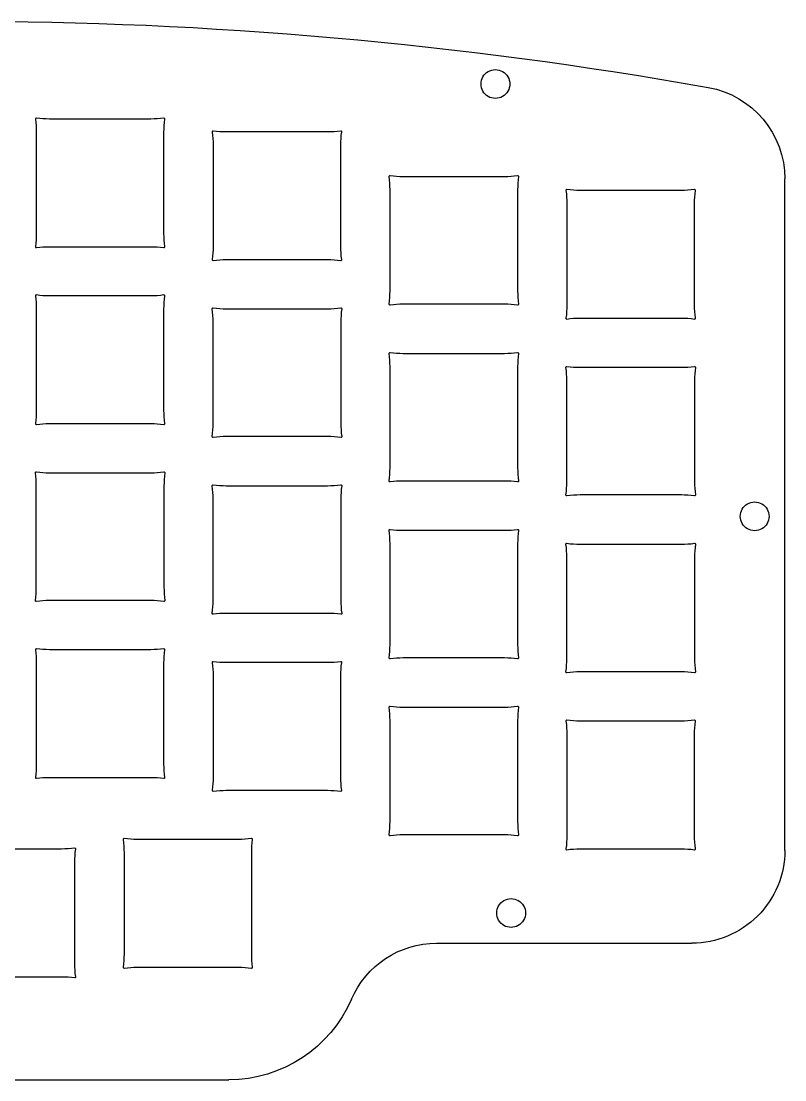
# Model space of a CAD drawing. Extents: x 0 to 620, y 0 to 245.
# Drawn here: x 70.6 to 152.9, y 131.4 to 245.4 of the extents above; entities that cross this region are included whole.
import ezdxf

# ---------------------------------------------------------------- set-up
doc = ezdxf.new("R2010")
doc.units = 0
doc.layers.add('Layer_1', color=7, linetype='CONTINUOUS')

msp = doc.modelspace()

# ---------------------------------------------------------------- linework, layer by layer
at = {"layer": 'Layer_1', "color": 7}
for points in [[(84.607679, 234.868473), (73.693198, 234.868473)], [(72.275454, 233.450732), (72.275454, 222.536242)], [(86.02542, 222.536242), (86.02542, 233.450732)], [(103.657662, 233.478487), (92.743181, 233.478487)], [(91.325442, 232.060746), (91.325442, 221.146256)], [(105.075404, 221.146256), (105.075404, 232.060746)], [(111.793164, 228.678482), (122.707648, 228.678482)], [(152.904927, 156.109924), (152.904927, 228.420857)], [(110.375428, 216.346246), (110.375428, 227.260741)], [(124.125387, 227.260741), (124.125387, 216.346246)], [(141.757629, 227.178482), (130.843145, 227.178482)], [(129.425404, 225.760741), (129.425404, 214.846246)], [(143.17537, 214.846246), (143.17537, 225.760741)], [(73.693198, 221.118501), (84.607679, 221.118501)], [(92.743181, 219.728515), (103.657662, 219.728515)], [(84.607679, 215.818482), (73.693198, 215.818482)], [(72.275454, 214.400741), (72.275454, 203.486273)], [(86.02542, 203.486273), (86.02542, 214.400741)], [(92.743181, 214.428496), (103.657665, 214.428496)], [(122.707648, 214.928505), (111.793164, 214.928505)], [(130.843145, 213.428505), (141.757629, 213.428505)], [(91.325442, 202.096286), (91.325442, 213.010755)], [(105.075404, 213.010755), (105.075404, 202.096286)], [(111.793164, 209.628512), (122.707648, 209.628512)], [(110.375428, 197.296276), (110.375428, 208.210771)], [(124.125387, 208.210771), (124.125387, 197.296276)], [(130.843147, 208.128512), (141.757629, 208.128512)], [(129.425406, 195.796276), (129.425406, 206.710771)], [(143.17537, 206.710771), (143.17537, 195.796276)], [(73.693198, 202.068531), (84.607679, 202.068531)], [(103.657665, 200.678545), (92.743181, 200.678545)], [(73.693198, 196.768512), (84.607679, 196.768512)], [(72.275454, 184.436276), (72.275454, 195.350771)], [(86.02542, 195.350771), (86.02542, 184.436276)], [(92.743181, 195.3785), (103.657665, 195.3785)], [(122.707648, 195.878535), (111.793164, 195.878535)], [(91.325442, 183.046264), (91.325442, 193.960759)], [(105.075404, 193.960759), (105.075404, 183.046264)], [(141.757629, 194.378535), (130.843147, 194.378535)], [(111.793164, 190.578516), (122.707648, 190.578516)], [(110.375428, 178.246306), (110.375428, 189.160775)], [(124.125387, 189.160775), (124.125387, 178.246306)], [(130.843147, 189.078516), (141.757629, 189.078516)], [(129.425406, 176.746306), (129.425406, 187.660775)], [(143.17537, 187.660775), (143.17537, 176.746306)], [(84.607679, 183.018535), (73.693198, 183.018535)], [(103.657665, 181.628522), (92.743181, 181.628522)], [(84.607679, 177.718543), (73.693198, 177.718543)], [(122.707648, 176.828565), (111.793164, 176.828565)], [(72.275454, 176.300775), (72.275454, 165.386333)], [(86.02542, 165.386333), (86.02542, 176.300775)], [(103.657665, 176.32853), (92.743181, 176.32853)], [(91.325442, 174.910789), (91.325442, 163.99632)], [(105.075404, 163.99632), (105.075404, 174.910789)], [(141.757629, 175.328565), (130.843147, 175.328565)], [(111.793164, 171.528519), (122.707648, 171.528519)], [(110.375428, 159.19631), (110.375428, 170.110778)], [(124.125387, 170.110778), (124.125387, 159.19631)], [(141.757629, 170.02852), (130.843147, 170.02852)], [(129.425406, 168.610778), (129.425406, 157.69631)], [(143.17537, 157.69631), (143.17537, 168.610778)], [(73.693198, 163.968565), (84.607679, 163.968565)], [(92.743181, 162.578579), (103.657665, 162.578579)], [(122.707648, 157.778569), (111.793164, 157.778569)], [(75.005389, 156.250259), (64.090904, 156.250259)], [(94.057671, 157.27856), (83.143189, 157.27856)], [(130.843147, 156.278569), (141.757629, 156.278569)], [(81.725448, 155.860819), (81.725448, 144.94635)], [(95.475415, 144.94635), (95.475415, 155.860819)], [(76.42313, 143.918049), (76.42313, 154.832517)], [(115.393949, 146.10996), (142.904952, 146.10996)], [(83.143189, 143.528609), (94.057671, 143.528609)], [(64.090904, 142.500308), (75.005389, 142.500308)], [(41.159, 131.398329), (93.017715, 131.398329)]]:
    msp.add_lwpolyline(points, dxfattribs=at)
for points in [[(63.765335, 245.404871), (90.88628, 245.404871), (117.954525, 243.016111), (144.6563, 238.266297)], [(120.180167, 238.637719), (120.179638, 239.191858), (120.474915, 239.704144), (120.954712, 239.981374)], [(120.954712, 239.981374), (121.434512, 240.258604), (122.025813, 240.258604), (122.505615, 239.981374)], [(122.505615, 239.981374), (122.985415, 239.704144), (123.280719, 239.191858), (123.28016, 238.637719)], [(120.954712, 237.294087), (120.474915, 237.571317), (120.179606, 238.083603), (120.180167, 238.637719)], [(123.28016, 238.637719), (123.280689, 238.083603), (122.985415, 237.571317), (122.505615, 237.294087)], [(122.505615, 237.294087), (122.025813, 237.016857), (121.434512, 237.016857), (120.954712, 237.294087)], [(144.6563, 238.266297), (149.428608, 237.417356), (152.90493, 233.26809), (152.904927, 228.420857)], [(72.204744, 234.939196), (72.182519, 234.916971), (72.172031, 234.885565), (72.176447, 234.85445)], [(72.176447, 234.85445), (72.24237, 234.389446), (72.275454, 233.920393), (72.275454, 233.450732)], [(72.289495, 234.96748), (72.258367, 234.971978), (72.226974, 234.961395), (72.204744, 234.939196)], [(73.693198, 234.868473), (73.22355, 234.868473), (72.754489, 234.901572), (72.289495, 234.96748)], [(86.011382, 234.96748), (85.546388, 234.901572), (85.077325, 234.868473), (84.607679, 234.868473)], [(86.096133, 234.939196), (86.073908, 234.961421), (86.04251, 234.971899), (86.011382, 234.96748)], [(86.02542, 233.450732), (86.02542, 233.920393), (86.058507, 234.389446), (86.124433, 234.85445)], [(86.124433, 234.85445), (86.128851, 234.885565), (86.118374, 234.916971), (86.096133, 234.939196)], [(91.254727, 233.549183), (91.232502, 233.526958), (91.222014, 233.495579), (91.22643, 233.464437)], [(91.22643, 233.464437), (91.292356, 232.999459), (91.325437, 232.53038), (91.325442, 232.060746)], [(91.339476, 233.577494), (91.30835, 233.581992), (91.27696, 233.571408), (91.254727, 233.549183)], [(92.743181, 233.478487), (92.273533, 233.478487), (91.804472, 233.51156), (91.339476, 233.577494)], [(105.061367, 233.577494), (104.596373, 233.51156), (104.127308, 233.478487), (103.657662, 233.478487)], [(105.146116, 233.549183), (105.123891, 233.571408), (105.092496, 233.581912), (105.061367, 233.577494)], [(105.075404, 232.060746), (105.075404, 232.53038), (105.10849, 232.999459), (105.174416, 233.464437)], [(105.174416, 233.464437), (105.178834, 233.495579), (105.168357, 233.526958), (105.146116, 233.549183)], [(110.276413, 228.664459), (110.271994, 228.695571), (110.282472, 228.726951), (110.304713, 228.749202)], [(110.375428, 227.260741), (110.375428, 227.730402), (110.342337, 228.199454), (110.276413, 228.664459)], [(110.304713, 228.749202), (110.326938, 228.771427), (110.358331, 228.781907), (110.389459, 228.777486)], [(110.389459, 228.777486), (110.854455, 228.711581), (111.323516, 228.678482), (111.793164, 228.678482)], [(122.707648, 228.678482), (123.177293, 228.678482), (123.646357, 228.711581), (124.11135, 228.777486)], [(124.11135, 228.777486), (124.142479, 228.781984), (124.173869, 228.771401), (124.196099, 228.749202)], [(124.224396, 228.664459), (124.158473, 228.199454), (124.125387, 227.730402), (124.125387, 227.260741)], [(124.196099, 228.749202), (124.218324, 228.726977), (124.228812, 228.695571), (124.224396, 228.664459)], [(129.354695, 227.249205), (129.33247, 227.22698), (129.321981, 227.195574), (129.326394, 227.164433)], [(129.326394, 227.164433), (129.39232, 226.699455), (129.425404, 226.230378), (129.425404, 225.760741)], [(129.43944, 227.277489), (129.408313, 227.281987), (129.376925, 227.271403), (129.354695, 227.249205)], [(130.843145, 227.178482), (130.3735, 227.178482), (129.904437, 227.211555), (129.43944, 227.277489)], [(143.161334, 227.277489), (142.696336, 227.211555), (142.227274, 227.178482), (141.757629, 227.178482)], [(143.246079, 227.249205), (143.223854, 227.27143), (143.192458, 227.281907), (143.161334, 227.277489)], [(143.17537, 225.760741), (143.17537, 226.230378), (143.208452, 226.699455), (143.274376, 227.164433)], [(143.274376, 227.164433), (143.278795, 227.195574), (143.268318, 227.226953), (143.246079, 227.249205)], [(72.275454, 222.536242), (72.275454, 222.066608), (72.242373, 221.597555), (72.176447, 221.132551)], [(86.124433, 221.132551), (86.058507, 221.597555), (86.02542, 222.066608), (86.02542, 222.536242)], [(72.176447, 221.132551), (72.172028, 221.101409), (72.182506, 221.07003), (72.204744, 221.047805)], [(72.204744, 221.047805), (72.226969, 221.02558), (72.258367, 221.015076), (72.289495, 221.019494)], [(72.289495, 221.019494), (72.754489, 221.085428), (73.22355, 221.118501), (73.693198, 221.118501)], [(84.607679, 221.118501), (85.077325, 221.118501), (85.546388, 221.085428), (86.011382, 221.019494)], [(86.011382, 221.019494), (86.04251, 221.014996), (86.0739, 221.02558), (86.09613, 221.047805)], [(86.09613, 221.047805), (86.118355, 221.07003), (86.128843, 221.101409), (86.124433, 221.132551)], [(91.325442, 221.146256), (91.325442, 220.676595), (91.292356, 220.207542), (91.22643, 219.742538)], [(105.174416, 219.742538), (105.10849, 220.207542), (105.075404, 220.676595), (105.075404, 221.146256)], [(91.22643, 219.742538), (91.222011, 219.711423), (91.232489, 219.680017), (91.254727, 219.657792)], [(91.254727, 219.657792), (91.276952, 219.635567), (91.30835, 219.625089), (91.339476, 219.629508)], [(91.339476, 219.629508), (91.804472, 219.695416), (92.273533, 219.728515), (92.743181, 219.728515)], [(103.657662, 219.728515), (104.127308, 219.728515), (104.596373, 219.695416), (105.061367, 219.629508)], [(105.061367, 219.629508), (105.092496, 219.62501), (105.123886, 219.635593), (105.146116, 219.657792)], [(105.146116, 219.657792), (105.168341, 219.680017), (105.178826, 219.711423), (105.174416, 219.742538)], [(72.204744, 215.889205), (72.182519, 215.86698), (72.172031, 215.835574), (72.176447, 215.804459)], [(72.176447, 215.804459), (72.24237, 215.339455), (72.275454, 214.870402), (72.275454, 214.400741)], [(72.289495, 215.917489), (72.258367, 215.921987), (72.226974, 215.911404), (72.204744, 215.889205)], [(73.693198, 215.818482), (73.22355, 215.818482), (72.754489, 215.851581), (72.289495, 215.917489)], [(86.011382, 215.917489), (85.546388, 215.851581), (85.077325, 215.818482), (84.607679, 215.818482)], [(86.09613, 215.889205), (86.073905, 215.91143), (86.04251, 215.921908), (86.011382, 215.917489)], [(86.02542, 214.400741), (86.02542, 214.870402), (86.058507, 215.339455), (86.124433, 215.804459)], [(86.124433, 215.804459), (86.128851, 215.835574), (86.118374, 215.866954), (86.09613, 215.889205)], [(110.276413, 214.942554), (110.342337, 215.407532), (110.375428, 215.876611), (110.375428, 216.346246)], [(124.125387, 216.346246), (124.125387, 215.876611), (124.158473, 215.407532), (124.224396, 214.942554)], [(91.22643, 214.414446), (91.222011, 214.445588), (91.232489, 214.476967), (91.254727, 214.499192)], [(91.325442, 213.010755), (91.325437, 213.480389), (91.292356, 213.949442), (91.22643, 214.414446)], [(91.254727, 214.499192), (91.276952, 214.521417), (91.30835, 214.531921), (91.339476, 214.527503)], [(91.339476, 214.527503), (91.804472, 214.461569), (92.273533, 214.428496), (92.743181, 214.428496)], [(103.657665, 214.428496), (104.12731, 214.428496), (104.596373, 214.461569), (105.061367, 214.527503)], [(105.061367, 214.527503), (105.092496, 214.532001), (105.123886, 214.521417), (105.146116, 214.499192)], [(105.174416, 214.414446), (105.10849, 213.949442), (105.075404, 213.480389), (105.075404, 213.010755)], [(105.146116, 214.499192), (105.168341, 214.476967), (105.178826, 214.445588), (105.174416, 214.414446)], [(110.304713, 214.857808), (110.282488, 214.880033), (110.272, 214.911413), (110.276413, 214.942554)], [(110.389459, 214.829498), (110.358331, 214.825), (110.326943, 214.835583), (110.304713, 214.857808)], [(111.793164, 214.928505), (111.323516, 214.928505), (110.854455, 214.895432), (110.389459, 214.829498)], [(124.11135, 214.829498), (123.646357, 214.895432), (123.177293, 214.928505), (122.707648, 214.928505)], [(124.196099, 214.857808), (124.173874, 214.835583), (124.142479, 214.825079), (124.11135, 214.829498)], [(124.224396, 214.942554), (124.228814, 214.911413), (124.218337, 214.880033), (124.196099, 214.857808)], [(129.425404, 214.846246), (129.425404, 214.376611), (129.39232, 213.907532), (129.326394, 213.442554)], [(143.274376, 213.442554), (143.208452, 213.907532), (143.17537, 214.376611), (143.17537, 214.846246)], [(129.326394, 213.442554), (129.321976, 213.411413), (129.332453, 213.380033), (129.354695, 213.357808)], [(129.354695, 213.357808), (129.376919, 213.335583), (129.408313, 213.325079), (129.43944, 213.329498)], [(129.43944, 213.329498), (129.904437, 213.395432), (130.3735, 213.428505), (130.843145, 213.428505)], [(141.757629, 213.428505), (142.227274, 213.428505), (142.696336, 213.395432), (143.161334, 213.329498)], [(143.161334, 213.329498), (143.192458, 213.325), (143.223849, 213.335583), (143.246079, 213.357808)], [(143.246079, 213.357808), (143.268304, 213.380033), (143.278789, 213.411413), (143.274376, 213.442554)], [(110.276413, 209.614463), (110.271994, 209.645604), (110.282472, 209.676984), (110.304713, 209.699235)], [(110.375428, 208.210771), (110.375428, 208.680406), (110.342337, 209.149485), (110.276413, 209.614463)], [(110.304713, 209.699235), (110.326938, 209.72146), (110.358331, 209.731937), (110.389459, 209.727519)], [(110.389459, 209.727519), (110.854455, 209.661611), (111.323516, 209.628512), (111.793164, 209.628512)], [(122.707648, 209.628512), (123.177293, 209.628512), (123.646357, 209.661611), (124.11135, 209.727519)], [(124.11135, 209.727519), (124.142479, 209.732017), (124.173869, 209.721434), (124.196099, 209.699235)], [(124.224396, 209.614463), (124.158473, 209.149485), (124.125387, 208.680406), (124.125387, 208.210771)], [(124.196099, 209.699235), (124.218324, 209.67701), (124.228812, 209.645604), (124.224396, 209.614463)], [(129.326398, 208.114463), (129.321979, 208.145604), (129.332457, 208.176984), (129.354696, 208.199209)], [(129.425406, 206.710771), (129.425406, 207.180406), (129.39232, 207.649485), (129.326398, 208.114463)], [(129.354696, 208.199209), (129.376921, 208.221434), (129.408317, 208.231938), (129.439442, 208.227519)], [(129.439442, 208.227519), (129.90444, 208.161585), (130.373502, 208.128512), (130.843147, 208.128512)], [(141.757629, 208.128512), (142.227276, 208.128512), (142.696339, 208.161585), (143.161334, 208.227519)], [(143.161334, 208.227519), (143.192462, 208.232017), (143.223851, 208.221434), (143.246081, 208.199209)], [(143.274378, 208.114463), (143.208456, 207.649485), (143.17537, 207.180406), (143.17537, 206.710771)], [(143.246081, 208.199209), (143.268306, 208.176984), (143.278792, 208.145604), (143.274378, 208.114463)], [(72.275454, 203.486273), (72.275454, 203.016638), (72.242373, 202.547559), (72.176447, 202.082581)], [(86.124433, 202.082581), (86.058507, 202.547559), (86.02542, 203.016638), (86.02542, 203.486273)], [(72.176447, 202.082581), (72.172028, 202.051439), (72.182506, 202.02006), (72.204744, 201.997835)], [(72.204744, 201.997835), (72.226969, 201.97561), (72.258367, 201.965106), (72.289495, 201.969525)], [(72.289495, 201.969525), (72.754489, 202.035459), (73.22355, 202.068531), (73.693198, 202.068531)], [(84.607679, 202.068531), (85.077325, 202.068531), (85.546388, 202.035459), (86.011382, 201.969525)], [(86.011382, 201.969525), (86.04251, 201.965027), (86.0739, 201.97561), (86.09613, 201.997835)], [(86.09613, 201.997835), (86.118355, 202.02006), (86.128843, 202.051439), (86.124433, 202.082581)], [(91.22643, 200.692568), (91.292356, 201.157573), (91.325437, 201.626625), (91.325442, 202.096286)], [(105.075404, 202.096286), (105.075404, 201.626625), (105.10849, 201.157573), (105.174416, 200.692568)], [(91.254727, 200.607822), (91.232502, 200.630047), (91.222014, 200.661453), (91.22643, 200.692568)], [(92.743181, 200.678545), (92.273533, 200.678545), (91.804472, 200.645446), (91.339476, 200.579538)], [(105.061367, 200.579538), (104.596373, 200.645446), (104.12731, 200.678545), (103.657665, 200.678545)], [(105.174416, 200.692568), (105.178834, 200.661453), (105.168357, 200.630047), (105.146116, 200.607822)], [(91.339476, 200.579538), (91.30835, 200.57504), (91.27696, 200.585624), (91.254727, 200.607822)], [(105.146116, 200.607822), (105.123891, 200.585597), (105.092496, 200.57512), (105.061367, 200.579538)], [(110.276413, 195.892584), (110.342337, 196.357562), (110.375428, 196.826641), (110.375428, 197.296276)], [(124.125387, 197.296276), (124.125387, 196.826641), (124.158473, 196.357562), (124.224396, 195.892584)], [(72.176447, 196.754489), (72.172028, 196.785604), (72.182506, 196.816984), (72.204744, 196.839235)], [(72.275454, 195.350771), (72.275454, 195.820406), (72.24237, 196.289485), (72.176447, 196.754489)], [(72.204744, 196.839235), (72.226969, 196.86146), (72.258367, 196.871938), (72.289495, 196.867519)], [(72.289495, 196.867519), (72.754489, 196.801585), (73.22355, 196.768512), (73.693198, 196.768512)], [(84.607679, 196.768512), (85.077325, 196.768512), (85.546388, 196.801585), (86.011382, 196.867519)], [(86.011382, 196.867519), (86.04251, 196.872017), (86.0739, 196.861434), (86.09613, 196.839235)], [(86.124433, 196.754489), (86.058507, 196.289485), (86.02542, 195.820406), (86.02542, 195.350771)], [(86.09613, 196.839235), (86.118355, 196.81701), (86.128843, 196.785604), (86.124433, 196.754489)], [(91.22643, 195.364477), (91.222011, 195.395592), (91.232489, 195.426998), (91.254727, 195.449223)], [(91.325442, 193.960759), (91.325442, 194.43042), (91.292356, 194.899472), (91.22643, 195.364477)], [(91.254727, 195.449223), (91.276952, 195.471448), (91.30835, 195.481925), (91.339476, 195.477533)], [(91.339476, 195.477533), (91.804472, 195.411599), (92.273533, 195.3785), (92.743181, 195.3785)], [(103.657665, 195.3785), (104.12731, 195.3785), (104.596373, 195.411599), (105.061367, 195.477533)], [(105.061367, 195.477533), (105.092496, 195.482031), (105.123886, 195.471448), (105.146116, 195.449223)], [(105.174416, 195.364477), (105.10849, 194.899472), (105.075404, 194.43042), (105.075404, 193.960759)], [(105.146116, 195.449223), (105.168341, 195.426998), (105.178826, 195.395592), (105.174416, 195.364477)], [(110.304713, 195.807838), (110.282488, 195.830063), (110.272, 195.861443), (110.276413, 195.892584)], [(110.389459, 195.779528), (110.358331, 195.77503), (110.326943, 195.785613), (110.304713, 195.807838)], [(111.793164, 195.878535), (111.323516, 195.878535), (110.854455, 195.845462), (110.389459, 195.779528)], [(124.11135, 195.779528), (123.646357, 195.845462), (123.177293, 195.878535), (122.707648, 195.878535)], [(124.196099, 195.807838), (124.173874, 195.785613), (124.142479, 195.775109), (124.11135, 195.779528)], [(124.224396, 195.892584), (124.228814, 195.861443), (124.218337, 195.830063), (124.196099, 195.807838)], [(129.326398, 194.392584), (129.39232, 194.857562), (129.425406, 195.326641), (129.425406, 195.796276)], [(143.17537, 195.796276), (143.17537, 195.326641), (143.208456, 194.857562), (143.274378, 194.392584)], [(129.354696, 194.307838), (129.332471, 194.330063), (129.321984, 194.361443), (129.326398, 194.392584)], [(129.439442, 194.279528), (129.408317, 194.27503), (129.376927, 194.285613), (129.354696, 194.307838)], [(130.843147, 194.378535), (130.373502, 194.378535), (129.90444, 194.345462), (129.439442, 194.279528)], [(143.161334, 194.279528), (142.696339, 194.345462), (142.227276, 194.378535), (141.757629, 194.378535)], [(143.246081, 194.307838), (143.223856, 194.285613), (143.192462, 194.275109), (143.161334, 194.279528)], [(143.274378, 194.392584), (143.278797, 194.361443), (143.268319, 194.330063), (143.246081, 194.307838)], [(148.104953, 192.0796), (148.104953, 192.633372), (148.40038, 193.145076), (148.879949, 193.421935)], [(148.879949, 193.421935), (149.359522, 193.698821), (149.950378, 193.698821), (150.429948, 193.421935)], [(150.429948, 193.421935), (150.90952, 193.145076), (151.204948, 192.633372), (151.204948, 192.0796)], [(148.879949, 190.737265), (148.40038, 191.014152), (148.104953, 191.525855), (148.104953, 192.0796)], [(151.204948, 192.0796), (151.204948, 191.525855), (150.90952, 191.014152), (150.429948, 190.737265)], [(110.276413, 190.564466), (110.271994, 190.595608), (110.282472, 190.626987), (110.304708, 190.649239)], [(110.375428, 189.160775), (110.375428, 189.630436), (110.342337, 190.099488), (110.276413, 190.564466)], [(110.304708, 190.649239), (110.326932, 190.671464), (110.358331, 190.681941), (110.389459, 190.677523)], [(110.389459, 190.677523), (110.854455, 190.611615), (111.323518, 190.578516), (111.793164, 190.578516)], [(122.707648, 190.578516), (123.177293, 190.578516), (123.646357, 190.611615), (124.11135, 190.677523)], [(124.11135, 190.677523), (124.142481, 190.682021), (124.173871, 190.671437), (124.196102, 190.649239)], [(124.224396, 190.564466), (124.158473, 190.099488), (124.125389, 189.630436), (124.125387, 189.160775)], [(124.196102, 190.649239), (124.218327, 190.627014), (124.228815, 190.595608), (124.224396, 190.564466)], [(150.429948, 190.737265), (149.950378, 190.460379), (149.359522, 190.460379), (148.879949, 190.737265)], [(129.326398, 189.064466), (129.321979, 189.095608), (129.332457, 189.126987), (129.354692, 189.149239)], [(129.425406, 187.660775), (129.425406, 188.130436), (129.39232, 188.599488), (129.326398, 189.064466)], [(129.354692, 189.149239), (129.376917, 189.171464), (129.408314, 189.181941), (129.439442, 189.177523)], [(129.439442, 189.177523), (129.90444, 189.111615), (130.373502, 189.078516), (130.843147, 189.078516)], [(141.757629, 189.078516), (142.227276, 189.078516), (142.696336, 189.111615), (143.161334, 189.177523)], [(143.161334, 189.177523), (143.192463, 189.182021), (143.223854, 189.171437), (143.246088, 189.149239)], [(143.274378, 189.064466), (143.208456, 188.599488), (143.175372, 188.130436), (143.17537, 187.660775)], [(143.246088, 189.149239), (143.268313, 189.127014), (143.278794, 189.095608), (143.274378, 189.064466)], [(72.176447, 183.032558), (72.242373, 183.497563), (72.275454, 183.966642), (72.275454, 184.436276)], [(86.02542, 184.436276), (86.02542, 183.966642), (86.058507, 183.497563), (86.124433, 183.032558)], [(72.204752, 182.947839), (72.182527, 182.970064), (72.172036, 183.001443), (72.176447, 183.032558)], [(72.289495, 182.919528), (72.258367, 182.91503), (72.226985, 182.925614), (72.204752, 182.947839)], [(73.693198, 183.018535), (73.22355, 183.018535), (72.754489, 182.985462), (72.289495, 182.919528)], [(86.011382, 182.919528), (85.546388, 182.985462), (85.077325, 183.018535), (84.607679, 183.018535)], [(86.096125, 182.947839), (86.0739, 182.925614), (86.042507, 182.915136), (86.011382, 182.919528)], [(86.124433, 183.032558), (86.128851, 183.001443), (86.118347, 182.970064), (86.096125, 182.947839)], [(91.22643, 181.642572), (91.292356, 182.107576), (91.325437, 182.576629), (91.325442, 183.046264)], [(105.075404, 183.046264), (105.075406, 182.576629), (105.10849, 182.107576), (105.174416, 181.642572)], [(91.254727, 181.557826), (91.232502, 181.580051), (91.222014, 181.611457), (91.22643, 181.642572)], [(91.339476, 181.529516), (91.30835, 181.525018), (91.276952, 181.535601), (91.254727, 181.557826)], [(92.743181, 181.628522), (92.273535, 181.628522), (91.804472, 181.59545), (91.339476, 181.529516)], [(105.061367, 181.529516), (104.596373, 181.59545), (104.12731, 181.628522), (103.657665, 181.628522)], [(105.146119, 181.557826), (105.123894, 181.535601), (105.092498, 181.525123), (105.061367, 181.529516)], [(105.174416, 181.642572), (105.178834, 181.611457), (105.168357, 181.580051), (105.146119, 181.557826)], [(110.276413, 176.842588), (110.342342, 177.307592), (110.375428, 177.776671), (110.375428, 178.246306)], [(124.125387, 178.246306), (124.125387, 177.776671), (124.158473, 177.307592), (124.224396, 176.842588)], [(72.204741, 177.789266), (72.182517, 177.767041), (72.172028, 177.735635), (72.176447, 177.704493)], [(72.176447, 177.704493), (72.242373, 177.239515), (72.275454, 176.770436), (72.275454, 176.300775)], [(72.289495, 177.81755), (72.258367, 177.822047), (72.226969, 177.811464), (72.204741, 177.789266)], [(73.693198, 177.718543), (73.22355, 177.718543), (72.754489, 177.751642), (72.289495, 177.81755)], [(86.011382, 177.81755), (85.546388, 177.751642), (85.077325, 177.718543), (84.607679, 177.718543)], [(86.096136, 177.789266), (86.073911, 177.811491), (86.042513, 177.821968), (86.011382, 177.81755)], [(86.02542, 176.300775), (86.02542, 176.770436), (86.058507, 177.239515), (86.124433, 177.704493)], [(86.124433, 177.704493), (86.128851, 177.735635), (86.118374, 177.767014), (86.096136, 177.789266)], [(110.304708, 176.757842), (110.282483, 176.780067), (110.271997, 176.811473), (110.276413, 176.842588)], [(110.389459, 176.729532), (110.358331, 176.725034), (110.326938, 176.735617), (110.304708, 176.757842)], [(111.793164, 176.828565), (111.323516, 176.828565), (110.854455, 176.795466), (110.389459, 176.729532)], [(124.11135, 176.729532), (123.646357, 176.795466), (123.177293, 176.828565), (122.707648, 176.828565)], [(124.196102, 176.757842), (124.173877, 176.735617), (124.142481, 176.72514), (124.11135, 176.729532)], [(124.224396, 176.842588), (124.228814, 176.811473), (124.218337, 176.780067), (124.196102, 176.757842)], [(129.326398, 175.342588), (129.392324, 175.807592), (129.425406, 176.276672), (129.425406, 176.746306)], [(143.17537, 176.746306), (143.17537, 176.276672), (143.208456, 175.807592), (143.274378, 175.342588)], [(91.254727, 176.399253), (91.232502, 176.377028), (91.222014, 176.345622), (91.22643, 176.31448)], [(91.22643, 176.31448), (91.292356, 175.849502), (91.325437, 175.38045), (91.325442, 174.910789)], [(91.339476, 176.427537), (91.30835, 176.432035), (91.276952, 176.421451), (91.254727, 176.399253)], [(92.743181, 176.32853), (92.273535, 176.32853), (91.804472, 176.361629), (91.339476, 176.427537)], [(105.061367, 176.427537), (104.596373, 176.361629), (104.12731, 176.32853), (103.657665, 176.32853)], [(105.146119, 176.399253), (105.123894, 176.421478), (105.092498, 176.431955), (105.061367, 176.427537)], [(105.075404, 174.910789), (105.075406, 175.38045), (105.10849, 175.849502), (105.174416, 176.31448)], [(105.174416, 176.31448), (105.178834, 176.345622), (105.168357, 176.377001), (105.146119, 176.399253)], [(129.354692, 175.257842), (129.332467, 175.280067), (129.321981, 175.311473), (129.326398, 175.342588)], [(129.439442, 175.229532), (129.408314, 175.225034), (129.376921, 175.235617), (129.354692, 175.257842)], [(130.843147, 175.328565), (130.3735, 175.328565), (129.90444, 175.295466), (129.439442, 175.229532)], [(143.161334, 175.229532), (142.696339, 175.295466), (142.227276, 175.328565), (141.757629, 175.328565)], [(143.246088, 175.257842), (143.223863, 175.235617), (143.192463, 175.22514), (143.161334, 175.229532)], [(143.274378, 175.342588), (143.278797, 175.311473), (143.268319, 175.280067), (143.246088, 175.257842)], [(110.276413, 171.514497), (110.271994, 171.545638), (110.282498, 171.577018), (110.304718, 171.599242)], [(110.375428, 170.110778), (110.375428, 170.58044), (110.342342, 171.049519), (110.276413, 171.514497)], [(110.304718, 171.599242), (110.326943, 171.621467), (110.358336, 171.631945), (110.389459, 171.627526)], [(110.389459, 171.627526), (110.854455, 171.561619), (111.323518, 171.528519), (111.793164, 171.528519)], [(122.707648, 171.528519), (123.177293, 171.528519), (123.646357, 171.561619), (124.11135, 171.627526)], [(124.11135, 171.627526), (124.142476, 171.632024), (124.173861, 171.621441), (124.196091, 171.599242)], [(124.224396, 171.514497), (124.158473, 171.049519), (124.125387, 170.58044), (124.125387, 170.110778)], [(124.196091, 171.599242), (124.218316, 171.577018), (124.228804, 171.545638), (124.224396, 171.514497)], [(129.354702, 170.099243), (129.332477, 170.077018), (129.321989, 170.045638), (129.326398, 170.014497)], [(129.326398, 170.014497), (129.392324, 169.549519), (129.425406, 169.08044), (129.425406, 168.610778)], [(129.439442, 170.127527), (129.408319, 170.132024), (129.376932, 170.121441), (129.354702, 170.099243)], [(130.843147, 170.02852), (130.373502, 170.02852), (129.90444, 170.061619), (129.439442, 170.127527)], [(143.161334, 170.127527), (142.696336, 170.061619), (142.227276, 170.02852), (141.757629, 170.02852)], [(143.246074, 170.099243), (143.223849, 170.121468), (143.192458, 170.131945), (143.161334, 170.127527)], [(143.17537, 168.610778), (143.17537, 169.08044), (143.208456, 169.549519), (143.274378, 170.014497)], [(143.274378, 170.014497), (143.278797, 170.045638), (143.268293, 170.077018), (143.246074, 170.099243)], [(72.275454, 165.386333), (72.275454, 164.916672), (72.242373, 164.447593), (72.176447, 163.982615)], [(86.124433, 163.982615), (86.058507, 164.447593), (86.02542, 164.916672), (86.02542, 165.386333)], [(72.176447, 163.982615), (72.172028, 163.951473), (72.182506, 163.920067), (72.204741, 163.897842)], [(72.204741, 163.897842), (72.226966, 163.875617), (72.258367, 163.86514), (72.289495, 163.869559)], [(72.289495, 163.869559), (72.754489, 163.935466), (73.22355, 163.968565), (73.693198, 163.968565)], [(84.607679, 163.968565), (85.077325, 163.968565), (85.546388, 163.935466), (86.011382, 163.869559)], [(86.011382, 163.869559), (86.042513, 163.865061), (86.073905, 163.875644), (86.096136, 163.897842)], [(86.096136, 163.897842), (86.118361, 163.920067), (86.128849, 163.951473), (86.124433, 163.982615)], [(91.325442, 163.99632), (91.325442, 163.526659), (91.292356, 163.05758), (91.22643, 162.592602)], [(105.174416, 162.592602), (105.10849, 163.05758), (105.075404, 163.526659), (105.075404, 163.99632)], [(91.22643, 162.592602), (91.222011, 162.561461), (91.232515, 162.530081), (91.254735, 162.507856)], [(91.254735, 162.507856), (91.27696, 162.485631), (91.30835, 162.475154), (91.339476, 162.479572)], [(91.339476, 162.479572), (91.804472, 162.54548), (92.273535, 162.578579), (92.743181, 162.578579)], [(103.657665, 162.578579), (104.12731, 162.578579), (104.596373, 162.54548), (105.061367, 162.479572)], [(105.061367, 162.479572), (105.092493, 162.475074), (105.123878, 162.485658), (105.146108, 162.507856)], [(105.146108, 162.507856), (105.168333, 162.530081), (105.178821, 162.561461), (105.174416, 162.592602)], [(110.276413, 157.792618), (110.342337, 158.257596), (110.375428, 158.726649), (110.375428, 159.19631)], [(124.125387, 159.19631), (124.125389, 158.726649), (124.158473, 158.257596), (124.224396, 157.792618)], [(81.65473, 157.349257), (81.632505, 157.327032), (81.622025, 157.295626), (81.626439, 157.264511)], [(81.739484, 157.377567), (81.708356, 157.382065), (81.676963, 157.371482), (81.65473, 157.349257)], [(83.143189, 157.27856), (82.673544, 157.27856), (82.204481, 157.311633), (81.739484, 157.377567)], [(95.461373, 157.377567), (94.996379, 157.311633), (94.527316, 157.27856), (94.057671, 157.27856)], [(95.546127, 157.349257), (95.523902, 157.371482), (95.492504, 157.381959), (95.461373, 157.377567)], [(95.574422, 157.264511), (95.57884, 157.295626), (95.568363, 157.327032), (95.546127, 157.349257)], [(110.304708, 157.707846), (110.282483, 157.730071), (110.271997, 157.761477), (110.276413, 157.792618)], [(110.389459, 157.679562), (110.358331, 157.675064), (110.326938, 157.685647), (110.304708, 157.707846)], [(111.793164, 157.778569), (111.323518, 157.778569), (110.854455, 157.745469), (110.389459, 157.679562)], [(124.11135, 157.679562), (123.646357, 157.745469), (123.177293, 157.778569), (122.707648, 157.778569)], [(124.196102, 157.707846), (124.173877, 157.685621), (124.142481, 157.675143), (124.11135, 157.679562)], [(124.224396, 157.792618), (124.228814, 157.761477), (124.218337, 157.730097), (124.196102, 157.707846)], [(129.425406, 157.69631), (129.425406, 157.226649), (129.39232, 156.757596), (129.326398, 156.292618)], [(143.274378, 156.292618), (143.208456, 156.757596), (143.175372, 157.226649), (143.17537, 157.69631)], [(76.409094, 156.349265), (75.944097, 156.283331), (75.475034, 156.250259), (75.005389, 156.250259)], [(76.493845, 156.320955), (76.47162, 156.34318), (76.440222, 156.353658), (76.409094, 156.349265)], [(76.42313, 154.832517), (76.42313, 155.302152), (76.456213, 155.771205), (76.522137, 156.236209)], [(76.522137, 156.236209), (76.526555, 156.267324), (76.516078, 156.29873), (76.493845, 156.320955)], [(81.626439, 157.264511), (81.692359, 156.799506), (81.725448, 156.330454), (81.725448, 155.860819)], [(95.475415, 155.860819), (95.475415, 156.330454), (95.508498, 156.799506), (95.574422, 157.264511)], [(129.326398, 156.292618), (129.321979, 156.261477), (129.332457, 156.230097), (129.354692, 156.207846)], [(129.354692, 156.207846), (129.376917, 156.185621), (129.408314, 156.175143), (129.439442, 156.179562)], [(129.439442, 156.179562), (129.90444, 156.24547), (130.373502, 156.278569), (130.843147, 156.278569)], [(141.757629, 156.278569), (142.227276, 156.278569), (142.696336, 156.24547), (143.161334, 156.179562)], [(143.161334, 156.179562), (143.192463, 156.175064), (143.223854, 156.185647), (143.246088, 156.207846)], [(143.246088, 156.207846), (143.268313, 156.230071), (143.278794, 156.261477), (143.274378, 156.292618)], [(152.904927, 156.109924), (152.90493, 153.457745), (151.851364, 150.914256), (149.976006, 149.038892)], [(121.871346, 149.359964), (121.871346, 149.913709), (122.166774, 150.425413), (122.646344, 150.702272)], [(122.646344, 150.702272), (123.125917, 150.979158), (123.716769, 150.979158), (124.196343, 150.702272)], [(124.196343, 150.702272), (124.675915, 150.425413), (124.971339, 149.913709), (124.971339, 149.359964)], [(122.646344, 148.017629), (122.166774, 148.294488), (121.871346, 148.806192), (121.871346, 149.359964)], [(124.971339, 149.359964), (124.971339, 148.806192), (124.675915, 148.294488), (124.196343, 148.017629)], [(149.976006, 149.038892), (148.100645, 147.163529), (145.557115, 146.10996), (142.904952, 146.10996)], [(124.196343, 148.017629), (123.716769, 147.740743), (123.125917, 147.740743), (122.646344, 148.017629)], [(106.213163, 140.073897), (107.794967, 143.737498), (111.403457, 146.10996), (115.393949, 146.10996)], [(81.725448, 144.94635), (81.725448, 144.476689), (81.692359, 144.007637), (81.626439, 143.542632)], [(95.574422, 143.542632), (95.508498, 144.007637), (95.475412, 144.476689), (95.475415, 144.94635)], [(76.522137, 142.514331), (76.456213, 142.979335), (76.423127, 143.448388), (76.42313, 143.918049)], [(76.493832, 142.429585), (76.516057, 142.45181), (76.526545, 142.483189), (76.522137, 142.514331)], [(81.626439, 143.542632), (81.62202, 143.511491), (81.632497, 143.480111), (81.65473, 143.45786)], [(81.65473, 143.45786), (81.676955, 143.435635), (81.708356, 143.425157), (81.739484, 143.429576)], [(81.739484, 143.429576), (82.204481, 143.49551), (82.673544, 143.528583), (83.143189, 143.528609)], [(94.057671, 143.528609), (94.527316, 143.528583), (94.996379, 143.49551), (95.461373, 143.429576)], [(95.461373, 143.429576), (95.492504, 143.425078), (95.523897, 143.435661), (95.546127, 143.45786)], [(95.546127, 143.45786), (95.568352, 143.480085), (95.57884, 143.511491), (95.574422, 143.542632)], [(75.005389, 142.500308), (75.475034, 142.500308), (75.944097, 142.467208), (76.409094, 142.401301)], [(76.409094, 142.401301), (76.440217, 142.396803), (76.471604, 142.407386), (76.493832, 142.429585)], [(106.213163, 140.073897), (103.939655, 134.808248), (98.7532, 131.398329), (93.017715, 131.398329)]]:
    msp.add_open_spline(points, degree=3, dxfattribs=at)

doc.saveas('drawing.dxf')
